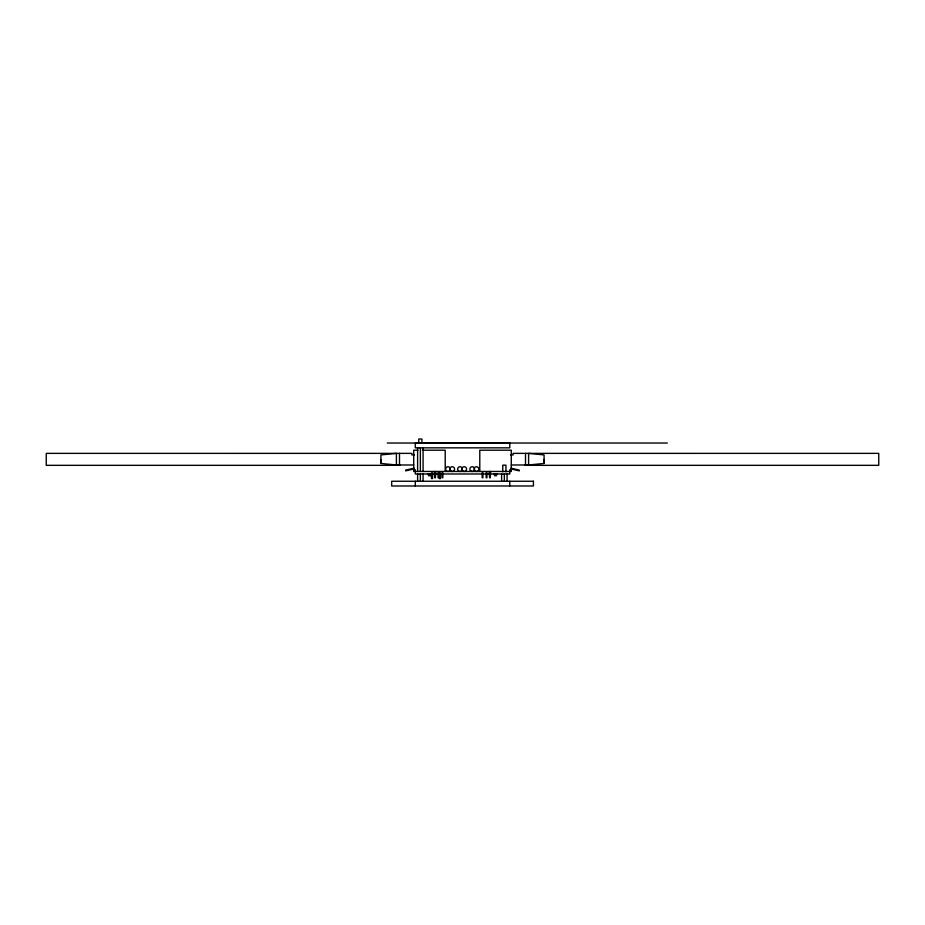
<?xml version="1.0" encoding="UTF-8"?>
<svg xmlns="http://www.w3.org/2000/svg" width="925" height="925" viewBox="0 0 925 925"><rect width="100%" height="100%" fill="white"/><g stroke="black" fill="none" stroke-linecap="round" stroke-linejoin="round"><path stroke-width="1.39" d="M396.397 464.986L380.915 463.437L380.915 454.927L396.397 453.377L396.397 464.986L413.706 464.986M528.603 464.986L544.085 463.437L544.085 454.927L528.603 453.377L528.603 464.986L511.294 464.986M380.915 463.437L381.007 459.447M435.767 471.461L435.421 477.762L434.738 477.762L434.403 471.461M490.597 471.461L490.262 477.762L489.579 477.762L489.233 471.461M414.134 468.154L405.693 470.097L405.693 470.871L414.134 468.929M543.993 459.447L544.085 463.437M387.263 443.029L667.33 443.029M418.007 450.197L413.718 450.197L413.718 471.461L511.282 471.461L511.282 450.197L479.786 450.197L479.786 471.461M422.309 450.197L445.214 450.197L445.214 471.461M414.388 454.927L411.879 454.927L411.879 453.377L46.25 453.366L46.25 465.333L399.635 465.333L399.635 464.604M510.612 454.927L513.121 454.927L513.121 453.377L878.75 453.366L878.75 465.333L525.365 465.333L525.365 464.604M413.718 469.888L415.29 469.888L415.29 473.982L509.791 473.982L509.71 469.877L511.282 469.877M427.57 473.831L431.351 473.831M493.649 473.831L497.43 473.831M427.57 474.143L431.351 474.143M493.649 474.143L497.43 474.143M428.368 475.716L430.564 475.716M494.436 475.716L496.632 475.716M510.866 468.154L519.307 470.097L519.307 470.871L510.866 468.929M525.504 453.377L525.504 464.986M510.496 469.877L510.496 470.675M509.791 481.254L509.791 485.983M507.073 473.982L507.073 481.254M505.929 471.866L505.929 465.159L502.772 465.159L502.772 471.866M504.345 473.982L504.345 481.254M501.616 473.982L501.616 481.254M486.932 472.721L486.932 477.762L486.145 477.762L486.145 472.721M482.931 472.721L482.931 477.762L482.145 477.762L482.145 472.721M442.855 472.721L442.855 477.762L442.069 477.762L442.069 472.721M440.439 472.883L440.439 478.549L439.375 478.549L439.375 472.883M438.855 472.721L438.855 477.762L438.068 477.762L438.068 472.721M432.588 472.883L432.588 478.549L431.478 478.549L431.478 472.883M423.072 447.839L423.072 471.461M423.072 473.982L423.072 481.254M421.916 443.248L421.916 439.017L418.771 439.017L418.771 443.248M420.343 447.839L420.343 471.461M420.343 473.982L420.343 481.254M417.614 447.839L417.614 471.461M417.614 473.982L417.614 481.254M415.29 481.254L415.29 485.983M414.504 469.888L414.504 470.675M399.496 453.377L399.496 464.986M450.278 469.715A2.359 2.359 0 0 1 446.648 471.033A2.359 2.359 0 0 1 446.648 467.171A2.359 2.359 0 0 1 450.278 468.489M462.28 469.715A2.359 2.359 0 0 1 458.65 471.033A2.359 2.359 0 0 1 458.65 467.171A2.359 2.359 0 0 1 462.28 468.489M509.791 443.11L415.29 443.11L415.29 447.839L509.791 447.839L509.791 443.11M533.413 481.254L391.668 481.254L391.668 485.983L533.413 485.983L533.413 481.254M471.045 471.149A2.359 2.359 0 0 0 474.594 469.102A2.359 2.359 0 0 0 471.045 467.056A2.359 2.359 0 0 0 471.045 471.149M475.277 471.149A2.359 2.359 0 0 0 478.815 469.102A2.359 2.359 0 0 0 475.277 467.056A2.359 2.359 0 0 0 475.277 471.149M451.042 471.149A2.359 2.359 0 0 0 454.591 469.102A2.359 2.359 0 0 0 451.042 467.056A2.359 2.359 0 0 0 451.042 471.149M463.043 471.149A2.359 2.359 0 0 0 466.593 469.102A2.359 2.359 0 0 0 463.043 467.056A2.359 2.359 0 0 0 463.043 471.149"/></g></svg>
